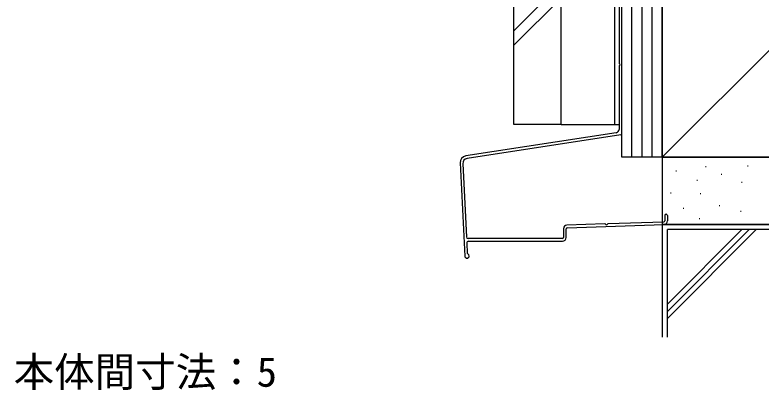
# Model space of a CAD drawing. Units: millimetres on the paper. Extents: x -525 to 525, y -784 to 780.
# Drawn here: x 42.5 to 263.5, y 101.5 to 212.6 of the extents above; entities that cross this region are included whole.
import ezdxf
from ezdxf.enums import TextEntityAlignment as Align

# ---------------------------------------------------------------- set-up
doc = ezdxf.new("R2010")
doc.units = ezdxf.units.MM
doc.layers.add('0-8_YKK_D', color=6, linetype='Continuous')
doc.layers.add('0-A_YSS_K', color=3, linetype='Continuous')
doc.styles.add('ＭＳ ゴシック', font='')
doc.styles.get('ＭＳ ゴシック').set_extended_font_data('MS Gothic')

msp = doc.modelspace()

# ---------------------------------------------------------------- linework, layer by layer
at = {"layer": '0-A_YSS_K'}
for p, q in [((190.287, 180.186), (190.287, 307.92)), ((234.287, 170.501), (354.287, 290.501)), ((222.287, 170.501), (222.287, 269.001)), ((225.287, 170.501), (225.287, 269.001)), ((228.287, 170.501), (228.287, 269.001)), ((231.287, 170.501), (231.287, 269.001)), ((231.287, 170.501), (231.287, 269.001)), ((234.287, 170.501), (234.287, 269.001)), ((220.186, 180.229), (220.186, 228.879)), ((222.286, 177.418), (222.286, 227.296)), ((204.287, 221.879), (190.287, 207.879)), ((204.287, 217.636), (190.287, 203.636)), ((221.486, 217.388), (221.486, 198.305)), ((204.287, 204.001), (204.287, 204.001)), ((221.486, 197.388), (221.486, 178.704)), ((204.287, 180.186), (190.287, 180.186)), ((204.287, 180.186), (221.487, 180.186)), ((220.639, 177.715), (176.068, 170.822)), ((222.032, 177.121), (176.458, 170.073)), ((234.287, 170.501), (222.287, 170.501)), ((174.376, 168.746), (175.755, 141.164)), ((175.189, 168.515), (176.273, 146.836)), ((238.319, 166.455), (238.519, 166.455)), ((247.036, 167.741), (247.236, 167.741)), ((259.469, 167.884), (259.669, 167.884)), ((244.501, 163.683), (244.701, 163.683)), ((251.752, 165.455), (251.952, 165.455)), ((257.773, 163.106), (257.973, 163.106)), ((236.747, 159.882), (236.947, 159.882)), ((245.464, 159.739), (245.664, 159.739)), ((240.461, 155.316), (240.661, 155.316)), ((251.137, 156.181), (251.337, 156.181)), ((234.986, 153.161), (234.986, 151.625)), ((235.786, 153.161), (235.786, 151.625)), ((257.468, 154.451), (257.668, 154.451)), ((217.303, 150.745), (206.05, 150.37)), ((206.076, 149.571), (234.723, 150.526)), ((218.209, 150.776), (234.696, 151.325)), ((234.287, 150.501), (234.287, 117.176)), ((354.287, 150.501), (234.287, 150.501)), ((245.178, 152.308), (245.378, 152.308)), ((204.986, 149.271), (204.986, 146.661)), ((205.786, 146.661), (205.786, 149.271)), ((235.787, 117.176), (235.787, 149.001)), ((352.787, 149.001), (235.787, 149.001)), ((235.787, 122.659), (262.129, 149.001)), ((235.787, 124.78), (260.007, 149.001)), ((235.787, 126.901), (257.886, 149.001)), ((204.686, 146.361), (176.772, 146.361)), ((176.363, 145.036), (176.512, 142.054)), ((176.862, 145.561), (204.686, 145.561)), ((176.436, 140.546), (176.405, 140.546))]:
    msp.add_line(p, q, dxfattribs=at)
msp.add_lwpolyline([(204.287, 180.186), (204.287, 307.92), (190.287, 307.92)], dxfattribs=at)
for points in [[(354.287, 170.501), (354.287, 290.501), (234.287, 290.501), (234.287, 170.501)], [(354.287, 150.501), (354.287, 170.501), (234.287, 170.501), (234.287, 150.501)]]:
    msp.add_lwpolyline(points, close=True, dxfattribs=at)
for centre, radius, start, end in [((221.686, 198.305), 0.2, 180.00003, 246.42147), ((221.686, 197.388), 0.2, 113.57855, 179.99998), ((221.486, 197.846), 0.3, 293.57987, 66.42007), ((220.486, 178.704), 1, 278.79177, 359.99996), ((221.986, 177.418), 0.3, 278.79177, 0.00003), ((176.374, 168.845), 2, 98.79177, 182.86244), ((176.687, 168.59), 1.5, 98.79177, 182.86244), ((235.386, 153.161), 0.4, 90.00009, 180), ((235.386, 153.161), 0.4, 0, 90.00009), ((206.086, 149.271), 1.1, 91.90925, 180), ((217.3, 150.545), 0.2, 25.49733, 91.91915), ((217.751, 150.76), 0.3, 205.49733, 338.34097), ((218.216, 150.576), 0.2, 91.91915, 158.34097), ((234.686, 151.625), 0.3, 271.90925, 0), ((234.686, 151.625), 1.1, 271.90925, 0), ((206.086, 149.271), 0.3, 91.90925, 180), ((176.772, 146.861), 0.5, 182.86244, 270.00009), ((204.686, 146.661), 1.1, 270, 360), ((204.686, 146.661), 0.3, 270, 360), ((176.862, 145.061), 0.5, 90.00009, 182.86244), ((176.812, 142.069), 0.3, 182.86244, 246.73494), ((176.436, 141.196), 0.65, 0.00003, 66.73494), ((176.405, 141.196), 0.65, 182.86244, 270), ((176.436, 141.196), 0.65, 270, 0.00003)]:
    msp.add_arc(centre, radius, start, end, dxfattribs=at)

# ---------------------------------------------------------------- texts
at = {"layer": '0-8_YKK_D', "style": 'ＭＳ ゴシック'}
msp.add_text('本体間寸法：5', height=8.798, dxfattribs=at).set_placement((42.148, 99.836), align=Align.BOTTOM_LEFT)

doc.saveas('drawing.dxf')
